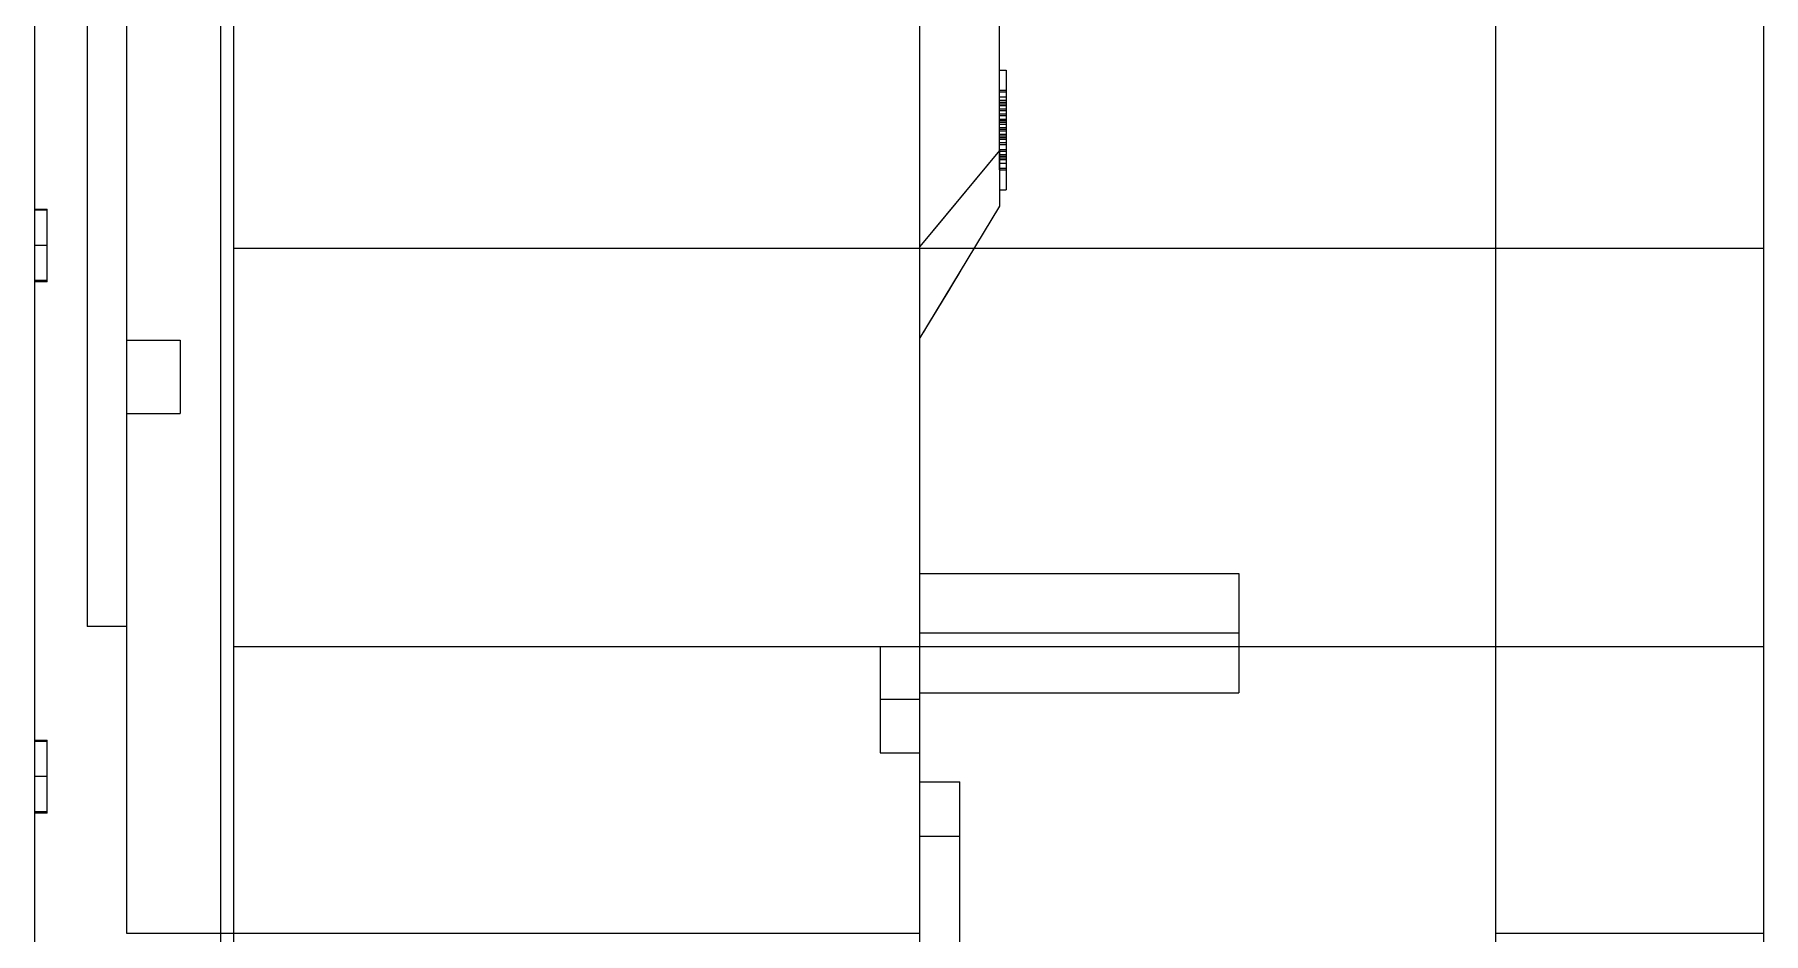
# Model space of a CAD drawing. Extents: x 0 to 271, y 0 to 689.
# Drawn here: x 9 to 139.2, y 364.6 to 432.3 of the extents above; entities that cross this region are included whole.
import ezdxf

# ---------------------------------------------------------------- set-up
doc = ezdxf.new("R2010")
doc.units = 0
doc.layers.add('-15N-THT. THIẾT BỊ ĐÓNG MỞ', color=40, linetype='CONTINUOUS')

# ---------------------------------------------------------------- blocks, each defined once
blk = doc.blocks.new('06 - N - SC VSD CHIẾU HÔNG ATV630D30~D45N4')
at = {"layer": '-15N-THT. THIẾT BỊ ĐÓNG MỞ'}
for p, q in [((-248, 302.47), (-248, -248.35)), ((-255.05, 19.98), (-255.05, 159.59)), ((-247, -248.35), (-247, 159.3)), ((-152, -210.53), (-152, 159.58)), ((-131.85, 159.58), (-131.85, -238.34)), ((-262, 157.6), (-262, -248.35)), ((-195.35, -70.51), (-195.35, 154.76)), ((-258.05, 122.09), (-258.05, 43.09)), ((-189.35, 77.48), (-189.35, 98.16)), ((-189.35, 84.98), (-188.85, 84.98)), ((-189.35, 84.98), (-189.35, 84.98)), ((-188.85, 84.98), (-188.85, 75.98)), ((-188.85, 84.98), (-188.85, 84.98)), ((-189.35, 83.48), (-189.35, 83.48)), ((-189.35, 83.48), (-188.85, 83.48)), ((-189.35, 83.36), (-188.85, 83.36)), ((-188.85, 83.48), (-188.85, 83.48)), ((-189.35, 82.97), (-188.85, 82.97)), ((-189.35, 82.72), (-188.85, 82.72)), ((-189.35, 82.72), (-189.35, 82.72)), ((-189.35, 82.59), (-188.85, 82.59)), ((-189.35, 82.46), (-188.85, 82.46)), ((-189.35, 82.33), (-188.85, 82.33)), ((-189.35, 82.08), (-188.85, 82.08)), ((-188.85, 82.97), (-188.85, 79.53)), ((-188.85, 82.72), (-188.85, 82.72)), ((-189.35, 81.95), (-188.85, 81.95)), ((-189.35, 81.7), (-188.85, 81.7)), ((-189.35, 81.57), (-188.85, 81.57)), ((-189.35, 81.31), (-188.85, 81.31)), ((-189.35, 81.19), (-188.85, 81.19)), ((-189.35, 81.06), (-188.85, 81.06)), ((-189.35, 80.93), (-189.35, 80.93)), ((-189.35, 80.93), (-188.85, 80.93)), ((-188.85, 80.93), (-188.85, 80.93)), ((-189.35, 80.67), (-188.85, 80.67)), ((-189.35, 80.55), (-188.85, 80.55)), ((-189.35, 80.42), (-188.85, 80.42)), ((-189.35, 80.16), (-188.85, 80.16)), ((-189.35, 80.16), (-189.35, 80.16)), ((-189.35, 80.04), (-188.85, 80.04)), ((-189.35, 79.91), (-188.85, 79.91)), ((-189.35, 79.78), (-188.85, 79.78)), ((-189.35, 79.53), (-189.35, 79.53)), ((-189.35, 79.53), (-188.85, 79.53)), ((-189.35, 79.4), (-188.85, 79.4)), ((-188.85, 80.16), (-188.85, 80.16)), ((-188.85, 79.53), (-188.85, 79.53)), ((-189.35, 78.95), (-195.35, 71.72)), ((-189.35, 78.95), (-194.35, 72.92)), ((-189.35, 79.02), (-188.85, 79.02)), ((-189.35, 79.02), (-189.35, 79.02)), ((-189.35, 78.95), (-189.35, 74.75)), ((-189.35, 78.89), (-188.85, 78.89)), ((-189.35, 78.63), (-188.85, 78.63)), ((-189.35, 78.5), (-188.85, 78.5)), ((-189.35, 78.38), (-188.85, 78.38)), ((-189.35, 78.25), (-189.35, 78.25)), ((-189.35, 78.25), (-188.85, 78.25)), ((-188.85, 79.02), (-188.85, 79.02)), ((-188.85, 78.25), (-188.85, 78.25)), ((-189.35, 77.99), (-188.85, 77.99)), ((-189.35, 77.61), (-188.85, 77.61)), ((-189.35, 77.48), (-189.35, 77.48)), ((-189.35, 77.48), (-188.85, 77.48)), ((-188.85, 77.48), (-188.85, 77.48)), ((-189.35, 75.98), (-189.35, 75.98)), ((-189.35, 75.98), (-188.85, 75.98)), ((-188.85, 75.98), (-188.85, 75.98)), ((-262, 74.53), (-262, 74.53)), ((-262, 74.53), (-261.05, 74.53)), ((-261.05, 74.44), (-262, 74.44)), ((-261.05, 74.53), (-261.05, 74.53)), ((-261.05, 69.05), (-261.05, 74.53)), ((-189.35, 74.75), (-195.35, 64.82)), ((-189.35, 74.75), (-189.35, 74.75)), ((-194.35, 72.92), (-195.35, 71.72)), ((-261.05, 71.79), (-262, 71.79)), ((-247, 71.59), (-131.85, 71.59)), ((-247, 71.59), (-247, 71.59)), ((-131.85, 71.59), (-131.85, 71.59)), ((-261.05, 69.14), (-262, 69.14)), ((-262, 69.05), (-262, 69.05)), ((-261.05, 69.05), (-262, 69.05)), ((-261.05, 69.05), (-261.05, 69.05)), ((-192.8, 69.04), (-193.35, 68.13)), ((-192.49, 69.56), (-192.92, 68.85)), ((-192.53, 69.49), (-192.8, 69.04)), ((-192.26, 69.94), (-192.53, 69.49)), ((-193.6, 67.72), (-194.1, 66.89)), ((-193.6, 67.72), (-194.1, 66.89)), ((-193.35, 68.13), (-193.6, 67.72)), ((-193.35, 68.13), (-193.6, 67.72)), ((-193.13, 68.49), (-193.35, 68.13)), ((-192.92, 68.85), (-193.13, 68.49)), ((-194.1, 66.89), (-194.85, 65.65)), ((-194.1, 66.89), (-194.35, 66.48)), ((-194.85, 65.65), (-195.35, 64.82)), ((-194.85, 65.65), (-195.1, 65.24)), ((-194.6, 66.06), (-194.85, 65.65)), ((-255.05, 64.65), (-251.05, 64.65)), ((-255.05, 64.65), (-255.05, 64.65)), ((-251.05, 64.65), (-251.05, 59.13)), ((-251.05, 64.65), (-251.05, 64.65)), ((-195.35, 64.82), (-195.35, 64.82)), ((-255.05, 59.13), (-251.05, 59.13)), ((-255.05, 59.13), (-255.05, 59.13)), ((-251.05, 59.13), (-251.05, 59.13)), ((-195.35, 47.09), (-171.35, 47.09)), ((-171.35, 47.09), (-171.35, 38.09)), ((-258.05, 43.09), (-258.05, 43.09)), ((-255.05, 43.09), (-258.05, 43.09)), ((-255.05, 43.09), (-255.05, 43.09)), ((-171.35, 42.59), (-195.35, 42.59)), ((-247, 41.59), (-247, 41.59)), ((-247, 41.59), (-131.85, 41.59)), ((-198.35, 41.59), (-198.35, 33.59)), ((-131.85, 41.59), (-131.85, 41.59)), ((-195.35, 38.09), (-171.35, 38.09)), ((-195.35, 37.59), (-198.35, 37.59)), ((-262, 34.53), (-262, 34.53)), ((-262, 34.53), (-261.05, 34.53)), ((-261.05, 34.44), (-262, 34.44)), ((-261.05, 34.53), (-261.05, 34.53)), ((-261.05, 29.05), (-261.05, 34.53)), ((-198.35, 33.59), (-195.35, 33.59)), ((-261.05, 31.79), (-262, 31.79)), ((-195.35, 31.39), (-192.35, 31.39)), ((-195.35, 31.39), (-195.35, 31.39)), ((-192.35, -70.51), (-192.35, 31.39)), ((-192.35, 31.39), (-192.35, 31.39)), ((-261.05, 29.14), (-262, 29.14)), ((-262, 29.05), (-262, 29.05)), ((-261.05, 29.05), (-262, 29.05)), ((-261.05, 29.05), (-261.05, 29.05)), ((-195.35, 27.3), (-195.35, 27.3)), ((-195.35, 27.3), (-192.35, 27.3)), ((-192.35, 27.3), (-192.35, 27.3)), ((-195.35, 19.98), (-255.05, 19.98)), ((-131.85, 19.98), (-152, 19.98))]:
    blk.add_line(p, q, dxfattribs=at)

msp = doc.modelspace()

# ---------------------------------------------------------------- block references
msp.add_blockref('06 - N - SC VSD CHIẾU HÔNG ATV630D30~D45N4', (271, 344.65))

doc.saveas('drawing.dxf')
